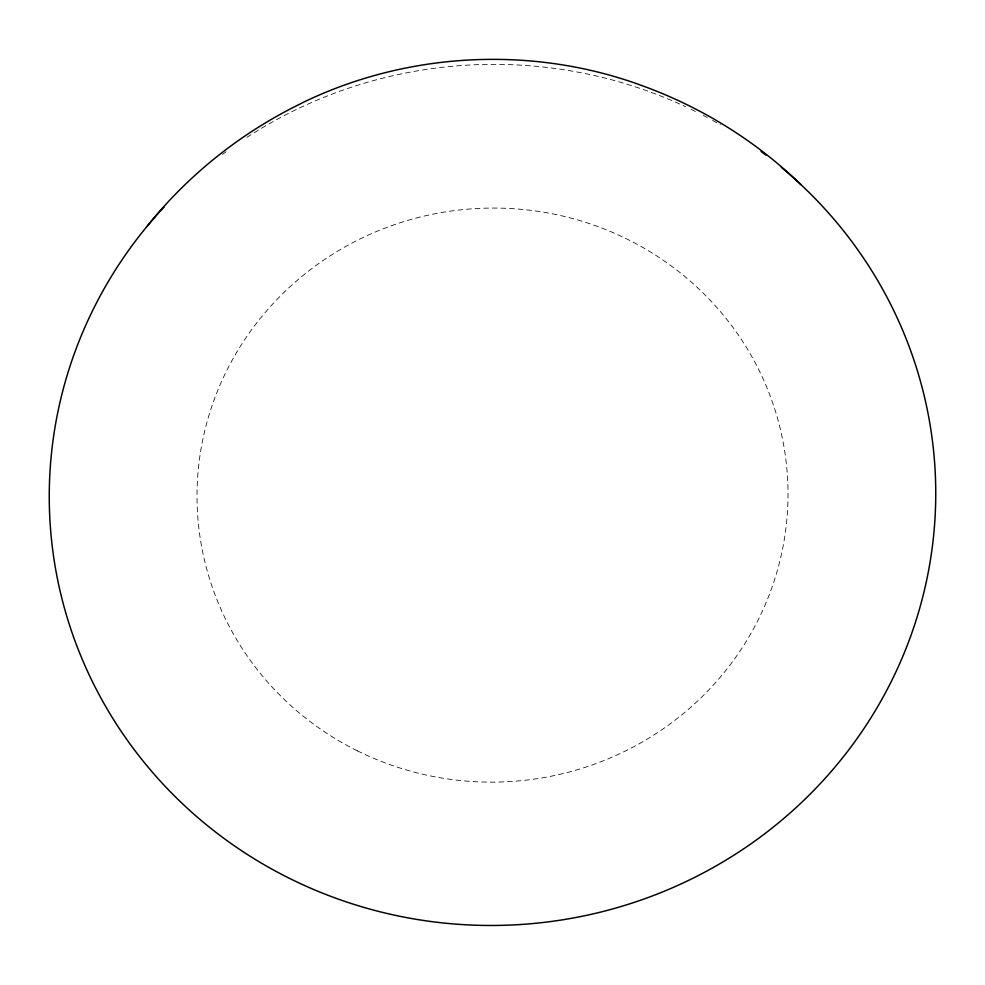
<?xml version="1.0" encoding="UTF-8"?>
<svg xmlns="http://www.w3.org/2000/svg" width="985" height="985" viewBox="0 0 985 985"><rect width="100%" height="100%" fill="white"/><g stroke="black" fill="none" stroke-linecap="round" stroke-linejoin="round"><path stroke-width="0.74" stroke-dasharray="4.92 3.69" d="M222.45 154.436A443.299 430.507 -3.5 0 1 226.033 151.776M246.866 137.371A443.299 430.507 -3.5 0 1 685.535 106.675M691.014 109.273A443.299 430.507 -3.5 0 1 697.811 112.622M703.204 115.393A443.299 430.507 -3.5 0 1 707.23 117.523M712.549 120.404A443.299 430.507 -3.5 0 1 720.454 124.873M357.309 750.792A295.537 287.004 -3.5 0 0 787.668 480.2A295.537 287.004 -3.5 0 0 332.561 254.302A295.537 287.004 -3.5 0 0 357.309 750.792"/><path stroke-width="1.48" d="M147.331 226.008C188.184 174.985 240.365 133.455 298.96 104.558L303.368 102.305C406.731 52.353 529.536 45.593 637.714 84.045L642.503 85.794C701.492 107.254 755.901 140.917 800.965 184.663M781.327 167.327A443.299 430.507 -3.5 0 1 826.058 777.313A443.299 430.507 -3.5 0 1 197.529 817.316A443.299 430.507 -3.5 0 1 164.372 206.604M761.06 151.456A443.299 430.507 -3.5 0 1 765.911 155.088"/></g></svg>
